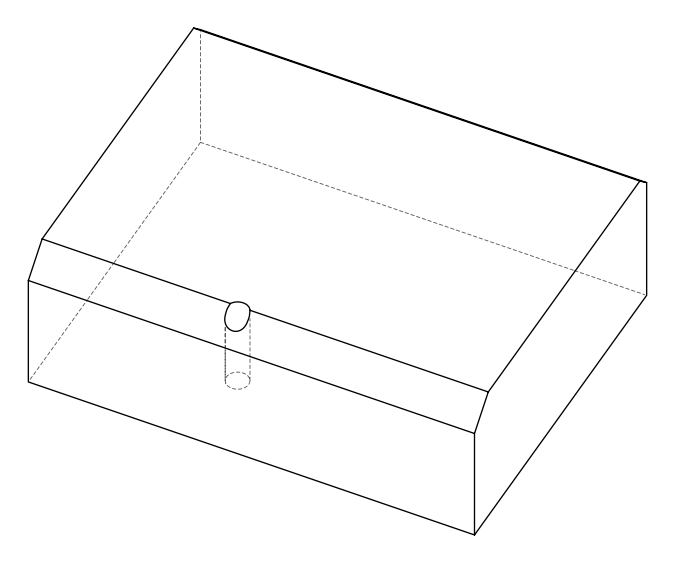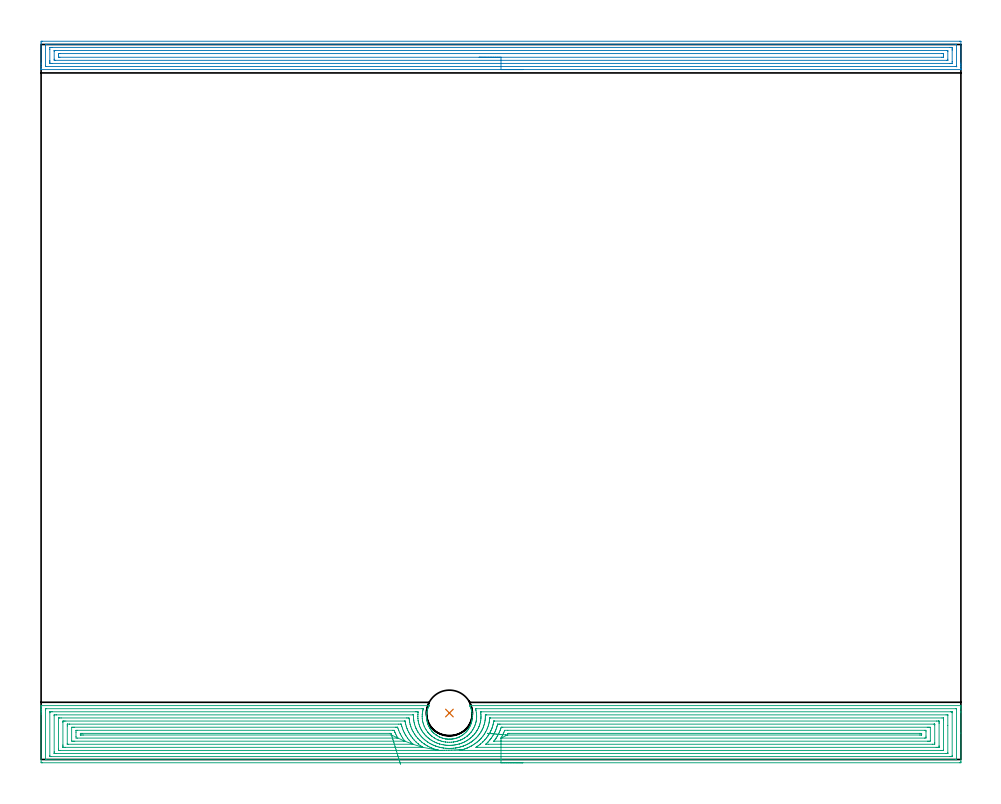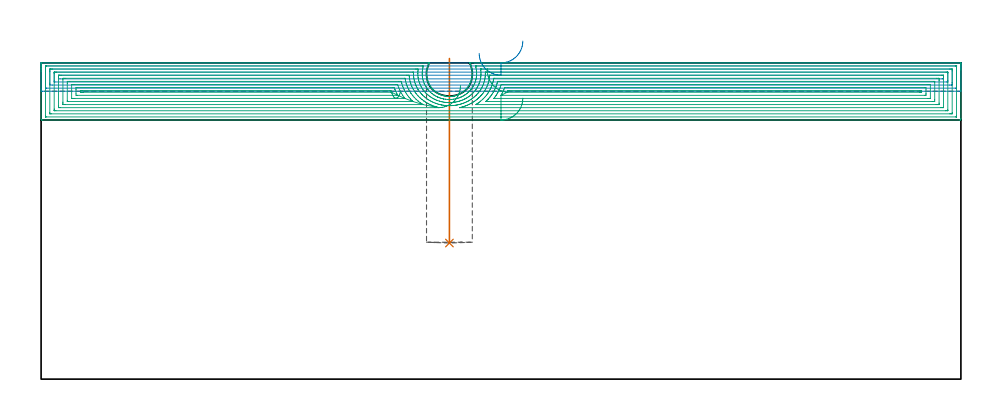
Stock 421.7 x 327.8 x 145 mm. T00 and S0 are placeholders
(PLAN: 3 operations, 1 tool changes, 50.9 min)
(1 INDEXABLE_INSERT_DRILL_BLIND_HOLE_FROM_SOLID | STEP1POCKET | NXT0302_013 | 0.34 min | 28486 mm3)
(2 AREA_MILL | FG_CHAMFER_SURFACE | UGT0205_001 | 17.12 min | 35632 mm3)
(3 AREA_MILL_1 | FG_CHAMFER_SURFACE_1 | UGT0205_001 | 33.43 min | 142870 mm3)
(TOOL NXT0302_013 | Index. Insert Drill 21mm [880-D2100L25-05] | D21 PA176 FL105 Z2)
(TOOL UGT0205_001 | Chamfer Mill 20 x 3 x 45 deg. | D20 FL50 Z2)
(OP 1 INDEXABLE_INSERT_DRILL_BLIND_HOLE_FROM_SOLID)
G17 G21 G94 G90
T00 M6
G54
G17 G0 G90 X187.2 Y21.3 S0 M3
G43 Z155. H1
G94 G81 G98 Z62.4 F250. R147.
G80
M5
M2
(OP 2 AREA_MILL)
G17 G21 G94 G90
T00 M6
G54
G17 G0 G90 X220.85 Y316.3 S1061 M3
G43 Z155. H0
G94 G1 X220.812 Z154.128 F250.
X220.698 Z153.263
X220.509 Z152.412
X220.247 Z151.58
X219.913 Z150.774
X219.51 Z150.
X219.042 Z149.264
X218.51 Z148.572
X217.921 Z147.929
X217.278 Z147.34
X216.586 Z146.808
X215.85 Z146.34
X215.076 Z145.937
X214.27 Z145.603
X213.438 Z145.341
X212.586 Z145.152
X211.722 Z145.038
X210.85 Z145.
X0.163
X0.011 Y316.295 Z144.995
X0.003 Y316.297 Z144.993
X0.002 Y316.298
X0. Y316.309 Z144.981
Y316.435 Z144.857
Y316.571 Z144.729
Y316.906 Z144.393
Y317.546 Z143.749
Y318.742 Z142.555
Y319.297 Z141.997
Y328.332 Z132.965
X0.005 Y328.93 Z132.368
X0.01 Y329.293 Z132.005
X0.236 Y329.296 Z132.002
X0.609 Y329.3 Z132.
X421.09
X421.611 Y329.295 Z132.003
X421.69 Y329.292 Z132.006
X421.7 Y329.207 Z132.09
Y319.297 Z141.997
Y318.742 Z142.555
Y318.422 Z142.874
Y317.866 Z143.43
Y317.546 Z143.749
Y316.906 Z144.393
Y316.571 Z144.729
Y316.435 Z144.857
Y316.298 Z144.993
X421.698 Y316.297
X421.537 Y316.3 Z145.
X210.85
Y317.714 Z143.586
X2.395 Y317.715 Z143.585
X2.222 Y317.716 Z143.584
X2.048 Y317.72 Z143.58
X2.012 Y317.721 Z143.579
X2.007 Y317.744 Z143.556
X2.004 Y317.773 Z143.527
X2.001 Y317.933 Z143.367
X2. Y327.695 Z133.605
X2.002 Y327.798 Z133.502
X2.006 Y327.867 Z133.433
X2.01 Y327.88 Z133.42
X2.013 Y327.882 Z133.418
X2.034 Y327.884 Z133.416
X2.395 Y327.886 Z133.414
X2.566
X419.305 Y327.885 Z133.415
X419.478 Y327.884 Z133.416
X419.652 Y327.88 Z133.42
X419.688 Y327.879 Z133.421
X419.693 Y327.856 Z133.444
X419.696 Y327.827 Z133.473
X419.699 Y327.667 Z133.633
Y317.905 Z143.395
X419.698 Y317.802 Z143.498
X419.694 Y317.733 Z143.567
X419.69 Y317.72 Z143.58
X419.687 Y317.718 Z143.582
X419.666 Y317.716 Z143.584
X419.305 Y317.714 Z143.586
X419.134
X210.85
Y319.128 Z142.172
X5.073 Y319.129 Z142.171
X4.351 Y319.13 Z142.17
X4.18 Y319.132 Z142.168
X4.018 Y319.135 Z142.165
X4.009 Y319.297 Z142.003
X4.003 Y319.472 Z141.828
X4. Y320.173 Z141.127
Y320.35 Z140.95
X4.001 Y325.603 Z135.697
X4.01 Y326.303 Z134.997
X4.015 Y326.464 Z134.836
X5.073 Y326.471 Z134.829
X416.627
X417.349 Y326.47 Z134.83
X417.52 Y326.468 Z134.832
X417.682 Y326.465 Z134.835
X417.691 Y326.303 Z134.997
X417.697 Y326.128 Z135.172
X417.7 Y325.427 Z135.873
Y325.25 Z136.05
X417.699 Y319.997 Z141.303
X417.69 Y319.297 Z142.003
X417.685 Y319.135 Z142.165
X416.627 Y319.129 Z142.171
X210.85 Y319.128 Z142.172
Y320.543 Z140.757
X6.482
X6.134 Y320.544 Z140.756
X6.073 Y320.546 Z140.754
X6.016 Y320.549 Z140.751
X6.01 Y320.632 Z140.668
X6. Y321.015 Z140.285
Y321.049 Z140.251
Y324.551 Z136.749
X6.003 Y324.972 Z136.328
X6.006 Y325.025 Z136.275
X6.009 Y325.046 Z136.254
X6.035 Y325.05 Z136.25
X6.171 Y325.054 Z136.246
X6.343 Y325.057 Z136.243
X415.218
X415.566 Y325.056 Z136.244
X415.627 Y325.054 Z136.246
X415.684 Y325.051 Z136.249
X415.69 Y324.968 Z136.332
X415.7 Y324.585 Z136.715
Y324.551 Z136.749
Y321.049 Z140.251
X415.697 Y320.628 Z140.672
X415.694 Y320.575 Z140.725
X415.691 Y320.554 Z140.746
X415.665 Y320.55 Z140.75
X415.529 Y320.546 Z140.754
X415.357 Y320.543 Z140.757
X210.85
Y321.957 Z139.343
X8.611
X8.208 Y321.961 Z139.339
X8.017 Y321.964 Z139.336
X8.01 Y322.074 Z139.226
X8.002 Y322.555 Z138.745
X8.001 Y322.8 Z138.5
X8.004 Y323.428 Z137.872
X8.01 Y323.635 Z137.665
X8.677 Y323.643 Z137.657
X413.089
X413.492 Y323.639 Z137.661
X413.683 Y323.636 Z137.664
X413.69 Y323.526 Z137.774
X413.698 Y323.045 Z138.255
X413.699 Y322.8 Z138.5
X413.696 Y322.172 Z139.128
X413.69 Y321.965 Z139.335
X413.023 Y321.957 Z139.343
X210.85
X209.978 Z139.381
X209.114 Z139.495
X208.262 Z139.684
X207.43 Z139.946
X206.624 Z140.28
X205.85 Z140.683
X205.114 Z141.152
X204.422 Z141.683
X203.779 Z142.272
X203.19 Z142.915
X202.658 Z143.607
X202.19 Z144.343
X201.787 Z145.117
X201.453 Z145.923
X201.191 Z146.755
X201.002 Z147.607
X200.888 Z148.472
X200.85 Z149.343
G0 Z155.
M5
M2
(OP 3 AREA_MILL_1)
G17 G21 G94 G90
T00 M6
G54
G17 G0 G90 X220.85 Y-1.5 S1061 M3
G43 Z155. H0
Z128.8
G94 G1 X220.812 Z127.928 F250.
X220.698 Z127.064
X220.509 Z126.212
X220.247 Z125.38
X219.913 Z124.574
X219.51 Z123.8
X219.042 Z123.064
X218.511 Z122.372
X217.921 Z121.729
X217.278 Z121.14
X216.586 Z120.608
X215.85 Z120.14
X215.076 Z119.737
X214.27 Z119.403
X213.438 Z119.141
X212.587 Z118.952
X211.722 Z118.838
X210.85 Z118.8
X0.609
X0.319 Y-1.497 Z118.802
X0.01 Y-1.492 Z118.806
X0. Y-1.178 Z119.12
Y20.808 Z141.103
Y21.417 Z141.711
Y21.983 Z142.28
Y22.309 Z142.606
Y22.876 Z143.172
Y23.202 Z143.497
Y23.854 Z144.154
Y24.258 Z144.557
X0.007 Y24.644 Z144.936
X0.01 Y24.698 Z144.988
X0.163 Y24.7 Z145.
X177.819
X177.899 Y24.697 Z144.989
X177.892 Y24.674 Z144.968
X177.859 Y24.592 Z144.891
X177.819 Y24.509 Z144.809
X177.767 Y24.405 Z144.705
X177.488 Y23.767 Z144.067
X177.316 Y23.324 Z143.624
X177.173 Y22.878 Z143.178
X176.939 Y21.989 Z142.289
X176.873 Y21.691 Z141.991
X176.792 Y21.1 Z141.4
X176.719 Y20.211 Z140.511
X176.721 Y19.322 Z139.622
X176.746 Y18.877 Z139.177
X176.795 Y18.433 Z138.733
X176.873 Y17.909 Z138.209
X176.95 Y17.544 Z137.844
X177.059 Y17.099 Z137.399
X177.187 Y16.656 Z136.956
X177.339 Y16.209 Z136.509
X177.389 Y16.079 Z136.379
X177.51 Y15.767 Z136.067
X177.635 Y15.479 Z135.779
X177.767 Y15.194 Z135.494
X177.932 Y14.878 Z135.177
X178.187 Y14.43 Z134.73
X178.281 Y14.277 Z134.577
X178.459 Y13.989 Z134.289
X178.558 Y13.84 Z134.14
X178.661 Y13.694 Z133.993
X178.86 Y13.438 Z133.737
X178.902 Y13.385 Z133.682
X178.96 Y13.31 Z133.61
X179.123 Y13.1 Z133.399
X179.158 Y13.06 Z133.358
X179.262 Y12.939 Z133.234
X179.334 Y12.852 Z133.15
X179.455 Y12.718 Z133.018
X179.555 Y12.607 Z132.907
X179.67 Y12.492 Z132.791
X179.951 Y12.211 Z132.51
X180.05 Y12.119 Z132.418
X180.196 Y11.983 Z132.282
X180.45 Y11.762 Z132.061
X181.011 Y11.323 Z131.621
X181.04 Y11.302 Z131.6
X181.175 Y11.204 Z131.502
X181.344 Y11.09 Z131.388
X181.787 Y10.814 Z131.111
X182.238 Y10.552 Z130.85
X182.461 Y10.434 Z130.732
X182.51 Y10.41 Z130.709
X182.644 Y10.346 Z130.645
X182.729 Y10.307 Z130.603
X182.794 Y10.275 Z130.572
X183.11 Y10.134 Z130.434
X183.132 Y10.125 Z130.424
X183.163 Y10.113 Z130.412
X183.577 Y9.952 Z130.25
X184.026 Y9.797 Z130.095
X184.068 Y9.785 Z130.082
X184.472 Y9.666 Z129.965
X184.655 Y9.619 Z129.919
X184.92 Y9.552 Z129.85
X185.295 Y9.48 Z129.779
X185.381 Y9.465 Z129.762
X185.407 Y9.461 Z129.757
X185.656 Y9.422 Z129.719
X185.814 Y9.398 Z129.695
X186.261 Y9.35 Z129.643
X186.3 Y9.348 Z129.64
X186.708 Y9.318 Z129.614
X186.917 Y9.311 Z129.608
X187.155 Y9.304 Z129.599
X187.192 Y9.306
X187.24 Y9.307 Z129.6
X187.418 Y9.31 Z129.605
X187.603 Y9.315 Z129.61
X187.702 Y9.321 Z129.616
X188.05 Y9.344 Z129.636
X188.085 Y9.347 Z129.639
X188.497 Y9.388 Z129.684
X188.738 Y9.423 Z129.72
X188.944 Y9.454 Z129.75
X189.298 Y9.518 Z129.816
X189.424 Y9.541 Z129.838
X189.45 Y9.546 Z129.843
X189.683 Y9.604 Z129.903
X189.869 Y9.651 Z129.949
X190.285 Y9.771 Z130.067
X190.734 Y9.92 Z130.218
X190.763 Y9.932 Z130.229
X191.179 Y10.088 Z130.388
X191.317 Y10.148 Z130.448
X191.562 Y10.256 Z130.553
X191.656 Y10.301 Z130.597
X191.851 Y10.391 Z130.691
X191.94 Y10.433 Z130.733
X192.073 Y10.502 Z130.801
X192.524 Y10.76 Z131.057
X192.967 Y11.034 Z131.331
X193.385 Y11.323 Z131.621
X193.861 Y11.693 Z131.992
X194.446 Y12.211 Z132.51
X194.731 Y12.492 Z132.791
X194.756 Y12.516 Z132.815
X194.939 Y12.723 Z133.022
X195.128 Y12.939 Z133.234
X195.227 Y13.049 Z133.347
X195.273 Y13.1 Z133.399
X195.65 Y13.574 Z133.873
X195.936 Y13.989 Z134.289
X196.213 Y14.43 Z134.73
X196.471 Y14.878 Z135.177
X196.544 Y15.014 Z135.313
X196.615 Y15.17 Z135.469
X196.886 Y15.767 Z136.067
X197.063 Y16.208 Z136.508
X197.21 Y16.656 Z136.956
X197.438 Y17.474 Z137.774
X197.453 Y17.544 Z137.844
X197.537 Y17.988 Z138.288
X197.601 Y18.433 Z138.733
X197.679 Y19.322 Z139.622
X197.681 Y20.211 Z140.511
X197.608 Y21.1 Z141.4
X197.465 Y21.989 Z142.289
X197.438 Y22.126 Z142.426
X197.342 Y22.503 Z142.803
X197.233 Y22.878 Z143.178
X197.084 Y23.324 Z143.624
X196.916 Y23.767 Z144.067
X196.737 Y24.178 Z144.478
X196.566 Y24.534 Z144.834
X196.532 Y24.608 Z144.907
X196.506 Y24.678 Z144.973
X196.501 Y24.696 Z144.99
X196.566 Y24.7 Z145.
X421.537
X421.69 Y24.698 Z144.988
X421.693 Y24.644 Z144.936
X421.7 Y24.258 Z144.557
Y23.854 Z144.153
Y23.202 Z143.497
Y21.984 Z142.28
Y21.417 Z141.711
Y12.106 Z132.404
X421.699 Y-0.894 Z119.403
X421.695 Y-1.493 Z118.804
X421.692 Y-1.495 Z118.802
X421.091 Y-1.5 Z118.8
X210.85
Y-0.086 Z120.214
X2.311
X2.227 Y-0.085 Z120.215
X2.06 Y-0.081 Z120.219
X2.017 Y-0.079 Z120.221
X2.009 Y-0.073 Z120.227
X2.006 Y-0.051 Z120.249
X2.003 Y-0.002 Z120.298
X2. Y0.393 Z120.693
Y22.704 Z143.004
X2.003 Y23.202 Z143.502
X2.006 Y23.251 Z143.551
X2.009 Y23.273 Z143.573
X2.017 Y23.279 Z143.579
X2.06 Y23.281 Z143.581
X2.227 Y23.285 Z143.585
X2.311 Y23.286 Z143.586
X2.395
X174.694 Y23.285 Z143.585
X174.778
X174.945 Y23.282 Z143.582
X175.239 Y23.275 Z143.575
X175.222 Y23.202 Z143.502
X175.115 Y22.781 Z143.081
X174.998 Y22.309 Z142.609
X174.941 Y22.063 Z142.363
X174.832 Y21.417 Z141.717
X174.815 Y21.296 Z141.596
X174.743 Y20.525 Z140.825
X174.74 Y20.479 Z140.779
X174.721 Y19.632 Z139.932
Y19.605 Z139.905
X174.76 Y18.74 Z139.04
X174.765 Y18.669 Z138.969
X174.881 Y17.847 Z138.147
X174.917 Y17.624 Z137.924
X175.074 Y16.955 Z137.255
X175.216 Y16.433 Z136.733
X175.342 Y16.062 Z136.362
X175.587 Y15.383 Z135.683
X175.679 Y15.17 Z135.47
X175.752 Y15.005 Z135.305
X176.128 Y14.277 Z134.577
X176.479 Y13.669 Z133.969
X176.662 Y13.385 Z133.685
X177.107 Y12.757 Z133.057
X177.314 Y12.492 Z132.792
X177.372 Y12.42 Z132.72
X177.759 Y11.982 Z132.282
X178.121 Y11.6 Z131.9
X178.265 Y11.455 Z131.755
X178.654 Y11.093 Z131.393
X179.105 Y10.708 Z131.008
X179.158 Y10.664 Z130.964
X179.36 Y10.505 Z130.805
X180.05 Y10.015 Z130.315
X180.126 Y9.966 Z130.266
X180.373 Y9.815 Z130.115
X180.943 Y9.481 Z129.781
X181.635 Y9.123 Z129.423
X181.891 Y9.005 Z129.305
X181.91 Y8.997 Z129.297
X182.088 Y8.923 Z129.223
X182.729 Y8.678 Z128.978
X183.104 Y8.547 Z128.847
X183.621 Y8.391 Z128.691
X183.78 Y8.347 Z128.647
X184.438 Y8.182 Z128.482
X184.514 Y8.165 Z128.465
X184.576 Y8.154 Z128.454
X185.29 Y8.03 Z128.33
X185.407 Y8.013 Z128.313
X185.427 Y8.01 Z128.31
X186.3 Y7.929 Z128.229
X186.409 Y7.921 Z128.221
X187.192 Y7.895 Z128.195
X187.326 Y7.897 Z128.197
X188.085 Y7.928 Z128.228
X188.181 Y7.934 Z128.234
X188.978 Y8.013 Z128.313
X188.993 Y8.015 Z128.315
X189.097 Y8.03 Z128.33
X189.81 Y8.151 Z128.451
X189.871 Y8.162 Z128.462
X189.945 Y8.178 Z128.478
X190.607 Y8.343 Z128.643
X190.763 Y8.387 Z128.687
X191.176 Y8.51 Z128.81
X191.656 Y8.672 Z128.972
X191.839 Y8.74 Z129.04
X192.309 Y8.923 Z129.223
X192.507 Y9.007 Z129.307
X192.549 Y9.026 Z129.326
X193.083 Y9.281 Z129.581
X193.442 Y9.474 Z129.774
X193.66 Y9.597 Z129.897
X194.031 Y9.815 Z130.115
X194.218 Y9.931 Z130.231
X194.334 Y10.008 Z130.308
X194.981 Y10.462 Z130.762
X195.227 Y10.652 Z130.952
X195.258 Y10.677 Z130.977
X195.294 Y10.708 Z131.008
X195.733 Y11.094 Z131.394
X196.12 Y11.439 Z131.739
X196.201 Y11.518 Z131.818
X196.281 Y11.6 Z131.9
X196.631 Y11.982 Z132.282
X197.013 Y12.404 Z132.704
X197.052 Y12.453 Z132.753
X197.083 Y12.492 Z132.792
X197.44 Y12.958 Z133.258
X197.738 Y13.385 Z133.685
X197.805 Y13.485 Z133.785
X197.905 Y13.641 Z133.941
X198.141 Y14.042 Z134.342
X198.274 Y14.277 Z134.577
X198.455 Y14.62 Z134.92
X198.715 Y15.17 Z135.47
X198.741 Y15.227 Z135.527
X198.798 Y15.355 Z135.655
X198.994 Y15.866 Z136.166
X199.059 Y16.062 Z136.362
X199.209 Y16.544 Z136.844
X199.323 Y16.955 Z137.255
X199.406 Y17.265 Z137.565
X199.488 Y17.644 Z137.944
X199.522 Y17.847 Z138.147
X199.544 Y17.994 Z138.294
X199.63 Y18.74 Z139.04
X199.635 Y18.795 Z139.095
X199.661 Y19.196 Z139.496
X199.679 Y19.632 Z139.932
Y19.644 Z139.944
X199.671 Y20.083 Z140.383
X199.657 Y20.525 Z140.825
X199.655 Y20.561 Z140.861
X199.561 Y21.417 Z141.717
X199.543 Y21.565 Z141.865
X199.411 Y22.309 Z142.609
X199.326 Y22.674 Z142.974
X199.182 Y23.202 Z143.502
X199.166 Y23.269 Z143.569
X199.165 Y23.279 Z143.579
X199.244 Y23.282 Z143.582
X199.356 Y23.284 Z143.584
X199.523 Y23.286 Z143.586
X199.607
X419.389 Y23.285 Z143.585
X419.556 Y23.284 Z143.584
X419.667 Y23.28 Z143.58
X419.692 Y23.277 Z143.577
X419.695 Y23.274 Z143.574
X419.698 Y23.258 Z143.558
X419.699 Y23.202 Z143.502
X419.7 Y0.496 Z120.796
X419.697 Y-0.002 Z120.298
X419.694 Y-0.051 Z120.249
X419.691 Y-0.073 Z120.227
X419.683 Y-0.079 Z120.221
X419.64 Y-0.081 Z120.219
X419.473 Y-0.085 Z120.215
X419.389 Y-0.086 Z120.214
X210.85
Y1.328 Z121.628
X4.635 Y1.329 Z121.629
X4.18 Y1.331 Z121.631
X4.03 Y1.334 Z121.634
X4.012 Y1.335 Z121.635
X4.008 Y1.386 Z121.686
X4.003 Y1.482 Z121.782
X4.001 Y1.603 Z121.903
X4. Y1.783 Z122.083
X4.001 Y21.417 Z141.717
X4.002 Y21.595 Z141.895
X4.01 Y21.777 Z142.077
X4.019 Y21.865 Z142.165
X4.067 Y21.867 Z142.167
X4.18 Y21.869 Z142.169
X4.619 Y21.871 Z142.171
X5.073
X171.561
X172.016 Y21.87 Z142.17
X172.457 Y21.868 Z142.168
X172.72 Y21.864 Z142.164
X172.872 Y21.841 Z142.141
X172.829 Y21.497 Z141.797
X172.821 Y21.417 Z141.717
X172.755 Y20.678 Z140.978
X172.748 Y20.525 Z140.825
X172.727 Y19.813 Z140.113
X172.73 Y19.632 Z139.932
X172.752 Y18.896 Z139.196
X172.764 Y18.74 Z139.04
X172.856 Y17.899 Z138.199
X172.864 Y17.847 Z138.147
X172.909 Y17.551 Z137.851
X173.041 Y16.955 Z137.255
X173.081 Y16.782 Z137.082
X173.289 Y16.062 Z136.362
X173.479 Y15.492 Z135.792
X173.605 Y15.17 Z135.47
X173.801 Y14.681 Z134.981
X173.999 Y14.277 Z134.577
X174.195 Y13.884 Z134.184
X174.484 Y13.385 Z133.685
X174.694 Y13.031 Z133.331
X175.062 Y12.492 Z132.792
X175.587 Y11.787 Z132.087
X175.743 Y11.6 Z131.9
X176.088 Y11.204 Z131.504
X176.479 Y10.787 Z131.087
X176.561 Y10.708 Z131.008
X176.981 Y10.313 Z130.613
X177.372 Y9.97 Z130.27
X177.561 Y9.815 Z130.115
X177.958 Y9.506 Z129.806
X178.265 Y9.284 Z129.584
X178.784 Y8.923 Z129.223
X179.158 Y8.693 Z128.993
X179.727 Y8.353 Z128.653
X180.05 Y8.187 Z128.487
X180.368 Y8.03 Z128.33
X180.943 Y7.764 Z128.064
X181.395 Y7.578 Z127.878
X181.836 Y7.412 Z127.712
X182.659 Y7.138 Z127.438
X182.729 Y7.116 Z127.416
X182.759 Y7.108 Z127.408
X183.621 Y6.889 Z127.189
X183.944 Y6.815 Z127.115
X184.514 Y6.715 Z127.015
X185.021 Y6.631 Z126.931
X185.407 Y6.59 Z126.89
X186.015 Y6.53 Z126.83
X186.3 Y6.51 Z126.81
X186.951 Y6.486 Z126.786
X187.192 Y6.48 Z126.78
X187.829 Y6.501 Z126.801
X188.085 Y6.513 Z126.813
X188.666 Y6.557 Z126.857
X188.978 Y6.59 Z126.89
X189.468 Y6.647 Z126.947
X189.871 Y6.713 Z127.013
X190.234 Y6.774 Z127.074
X190.763 Y6.885 Z127.185
X190.966 Y6.935 Z127.235
X191.656 Y7.112 Z127.412
X191.676 Y7.118 Z127.418
X191.742 Y7.138 Z127.438
X192.348 Y7.338 Z127.638
X192.549 Y7.407 Z127.707
X192.999 Y7.58 Z127.88
X193.442 Y7.759 Z128.059
X193.63 Y7.841 Z128.141
X194.047 Y8.03 Z128.33
X194.24 Y8.124 Z128.424
X194.334 Y8.173 Z128.473
X194.816 Y8.441 Z128.741
X195.227 Y8.679 Z128.979
X195.379 Y8.771 Z129.071
X195.618 Y8.923 Z129.223
X195.916 Y9.126 Z129.426
X196.12 Y9.269 Z129.569
X196.435 Y9.5 Z129.8
X196.837 Y9.815 Z130.115
X197.013 Y9.961 Z130.261
X197.407 Y10.313 Z130.613
X197.842 Y10.708 Z131.008
X197.874 Y10.739 Z131.039
X197.905 Y10.77 Z131.07
X198.302 Y11.204 Z131.504
X198.659 Y11.6 Z131.9
X198.724 Y11.674 Z131.974
X198.798 Y11.764 Z132.064
X199.114 Y12.177 Z132.477
X199.345 Y12.492 Z132.792
X199.487 Y12.696 Z132.996
X199.691 Y13.001 Z133.301
X199.836 Y13.24 Z133.54
X199.921 Y13.385 Z133.685
X200.161 Y13.807 Z134.107
X200.403 Y14.277 Z134.577
X200.463 Y14.398 Z134.698
X200.584 Y14.659 Z134.959
X200.737 Y15.017 Z135.317
X200.797 Y15.17 Z135.47
X200.981 Y15.665 Z135.965
X201.108 Y16.062 Z136.362
X201.194 Y16.344 Z136.644
X201.364 Y16.955 Z137.255
X201.387 Y17.044 Z137.344
X201.476 Y17.478 Z137.778
X201.528 Y17.795 Z138.095
X201.535 Y17.847 Z138.147
X201.619 Y18.597 Z138.897
X201.631 Y18.74 Z139.04
X201.656 Y19.091 Z139.391
X201.672 Y19.436 Z139.736
Y19.632 Z139.932
X201.664 Y20.337 Z140.637
X201.651 Y20.525 Z140.825
X201.584 Y21.309 Z141.609
X201.572 Y21.417 Z141.717
X201.523 Y21.845 Z142.145
Y21.865 Z142.165
X201.561 Y21.867 Z142.167
X201.642 Y21.87 Z142.17
X201.763 Y21.871 Z142.171
X201.914
X417.065
X417.52 Y21.869 Z142.169
X417.67 Y21.866 Z142.166
X417.688 Y21.865 Z142.165
X417.692 Y21.813 Z142.113
X417.697 Y21.717 Z142.017
X417.699 Y21.597 Z141.897
X417.7 Y21.417 Z141.717
X417.699 Y1.783 Z122.083
X417.698 Y1.605 Z121.905
X417.69 Y1.422 Z121.722
X417.681 Y1.335 Z121.635
X417.633 Y1.333 Z121.633
X417.52 Y1.331 Z121.631
X417.081 Y1.329 Z121.629
X416.627 Y1.328 Z121.628
X210.85
Y2.743 Z123.043
X6.791
X6.03 Y2.748 Z123.048
X6.013 Y2.749 Z123.049
X6.01 Y2.765 Z123.065
X6.005 Y2.815 Z123.115
X6.001 Y2.918 Z123.218
X6. Y3.123 Z123.423
Y3.534 Z123.834
Y20.061 Z140.361
X6.002 Y20.276 Z140.576
X6.005 Y20.383 Z140.683
X6.01 Y20.436 Z140.736
X6.015 Y20.451 Z140.751
X6.038 Y20.452 Z140.752
X6.859 Y20.457 Z140.757
X6.926
X170.298
X170.637 Y20.452 Z140.752
X170.714 Y20.45 Z140.75
X170.726 Y20.404 Z140.704
X170.728 Y20.345 Z140.645
X170.729 Y20.026 Z140.326
X170.73 Y19.632 Z139.932
X170.743 Y19.119 Z139.419
X170.763 Y18.74 Z139.04
X170.821 Y18.149 Z138.449
X170.861 Y17.847 Z138.147
X170.895 Y17.62 Z137.92
X171.025 Y16.955 Z137.255
X171.123 Y16.487 Z136.787
X171.242 Y16.062 Z136.362
X171.29 Y15.896 Z136.196
X171.539 Y15.17 Z135.47
X171.79 Y14.503 Z134.803
X171.89 Y14.277 Z134.577
X172.016 Y14. Z134.3
X172.332 Y13.385 Z133.685
X172.734 Y12.667 Z132.967
X172.841 Y12.492 Z132.792
X172.909 Y12.385 Z132.685
X173.467 Y11.6 Z131.9
X173.801 Y11.153 Z131.453
X174.173 Y10.708 Z131.008
X174.418 Y10.427 Z130.727
X174.694 Y10.134 Z130.434
X175.014 Y9.815 Z130.115
X175.587 Y9.285 Z129.585
X176.01 Y8.923 Z129.223
X176.479 Y8.553 Z128.853
X177.209 Y8.03 Z128.33
X177.372 Y7.919 Z128.219
X177.686 Y7.716 Z128.016
X178.265 Y7.379 Z127.679
X178.701 Y7.138 Z127.438
X179.158 Y6.905 Z127.205
X179.607 Y6.688 Z126.988
X180.05 Y6.496 Z126.796
X180.673 Y6.245 Z126.545
X180.943 Y6.145 Z126.445
X181.099 Y6.09 Z126.39
X181.836 Y5.856 Z126.156
X182.379 Y5.703 Z126.003
X182.729 Y5.613 Z125.913
X183.096 Y5.523 Z125.823
X183.553 Y5.421 Z125.721
X183.621 Y5.408 Z125.708
X183.933 Y5.353 Z125.653
X184.514 Y5.259 Z125.559
X184.624 Y5.243 Z125.543
X185.407 Y5.16 Z125.46
X185.619 Y5.14 Z125.44
X186.3 Y5.094 Z125.394
X186.569 Y5.083 Z125.383
X187.192 Y5.066 Z125.366
X187.472 Y5.073 Z125.373
X188.085 Y5.096 Z125.396
X188.329 Y5.109 Z125.409
X188.978 Y5.159 Z125.459
X189.155 Y5.176 Z125.476
X189.871 Y5.259 Z125.559
X189.953 Y5.271 Z125.571
X190.466 Y5.353 Z125.653
X190.719 Y5.397 Z125.697
X190.763 Y5.406 Z125.706
X191.451 Y5.557 Z125.857
X191.656 Y5.607 Z125.907
X192.16 Y5.742 Z126.042
X192.549 Y5.851 Z126.151
X192.849 Y5.945 Z126.245
X193.442 Y6.138 Z126.438
X193.521 Y6.166 Z126.466
X193.732 Y6.245 Z126.545
X194.162 Y6.417 Z126.717
X194.334 Y6.489 Z126.789
X194.785 Y6.687 Z126.987
X195.227 Y6.891 Z127.191
X195.393 Y6.972 Z127.272
X195.713 Y7.138 Z127.438
X195.975 Y7.282 Z127.582
X196.12 Y7.364 Z127.664
X196.536 Y7.614 Z127.914
X197.013 Y7.905 Z128.205
X197.088 Y7.955 Z128.255
X197.198 Y8.03 Z128.33
X197.611 Y8.325 Z128.625
X197.905 Y8.539 Z128.839
X198.121 Y8.707 Z129.007
X198.39 Y8.923 Z129.223
X198.611 Y9.109 Z129.409
X198.798 Y9.272 Z129.572
X199.082 Y9.531 Z129.831
X199.389 Y9.815 Z130.115
X199.541 Y9.964 Z130.264
X199.691 Y10.116 Z130.416
X199.973 Y10.425 Z130.725
X200.227 Y10.708 Z131.008
X200.393 Y10.898 Z131.198
X200.584 Y11.126 Z131.426
X200.79 Y11.393 Z131.693
X200.945 Y11.6 Z131.9
X201.167 Y11.909 Z132.209
X201.476 Y12.36 Z132.66
X201.528 Y12.441 Z132.741
X201.56 Y12.492 Z132.792
X201.692 Y12.708 Z133.008
X202.071 Y13.385 Z133.685
X202.174 Y13.58 Z133.88
X202.369 Y13.967 Z134.267
X202.466 Y14.181 Z134.481
X202.507 Y14.277 Z134.577
X202.728 Y14.811 Z135.111
X202.864 Y15.17 Z135.47
X202.967 Y15.465 Z135.765
X203.157 Y16.062 Z136.362
X203.181 Y16.143 Z136.443
X203.262 Y16.433 Z136.733
X203.367 Y16.85 Z137.15
X203.388 Y16.955 Z137.255
X203.503 Y17.606 Z137.906
X203.536 Y17.847 Z138.147
X203.601 Y18.401 Z138.701
X203.629 Y18.74 Z139.04
X203.661 Y19.233 Z139.533
X203.67 Y19.632 Z139.932
X203.673 Y20.412 Z140.712
X203.675 Y20.451 Z140.751
X203.691 Y20.453 Z140.753
X203.742 Y20.454 Z140.754
X204.154 Y20.457 Z140.757
X204.222
X414.909
X415.67 Y20.452 Z140.752
X415.687 Y20.451 Z140.751
X415.69 Y20.435 Z140.735
X415.695 Y20.385 Z140.685
X415.699 Y20.282 Z140.582
X415.7 Y15.65 Z135.95
Y3.139 Z123.439
X415.698 Y2.924 Z123.224
X415.695 Y2.817 Z123.117
X415.69 Y2.764 Z123.064
X415.685 Y2.749 Z123.049
X415.662 Y2.748 Z123.048
X414.841 Y2.743 Z123.043
X414.774
X210.85
Y4.157 Z124.457
X191.945 Y4.158 Z124.458
X191.931 Y4.16 Z124.46
X191.917 Y4.163 Z124.463
X191.927 Y4.169 Z124.469
X191.941 Y4.175 Z124.475
X192.381 Y4.286 Z124.586
X192.549 Y4.328 Z124.628
X192.654 Y4.356 Z124.656
X193.039 Y4.46 Z124.76
X193.351 Y4.551 Z124.851
X193.442 Y4.579 Z124.879
X194.024 Y4.771 Z125.071
X194.334 Y4.875 Z125.175
X194.681 Y5.007 Z125.307
X195.227 Y5.218 Z125.518
X195.323 Y5.257 Z125.557
X195.549 Y5.353 Z125.653
X195.943 Y5.529 Z125.829
X196.12 Y5.611 Z125.911
X196.548 Y5.818 Z126.118
X197.013 Y6.061 Z126.361
X197.132 Y6.126 Z126.426
X197.345 Y6.245 Z126.545
X197.697 Y6.453 Z126.753
X197.905 Y6.579 Z126.879
X198.248 Y6.795 Z127.095
X198.798 Y7.16 Z127.46
X199.301 Y7.528 Z127.828
X199.691 Y7.823 Z128.123
X199.806 Y7.915 Z128.215
X199.945 Y8.03 Z128.33
X200.287 Y8.327 Z128.627
X200.584 Y8.588 Z128.888
X200.758 Y8.749 Z129.049
X200.941 Y8.923 Z129.223
X201.211 Y9.188 Z129.488
X201.476 Y9.462 Z129.762
X201.646 Y9.646 Z129.946
X201.797 Y9.815 Z130.115
X202.062 Y10.122 Z130.422
X202.369 Y10.486 Z130.786
X202.467 Y10.61 Z130.91
X202.541 Y10.708 Z131.008
X202.845 Y11.124 Z131.424
X203.18 Y11.6 Z131.9
X203.213 Y11.648 Z131.948
X203.262 Y11.722 Z132.022
X203.552 Y12.202 Z132.502
X203.722 Y12.492 Z132.792
X203.877 Y12.77 Z133.07
X204.154 Y13.289 Z133.589
X204.186 Y13.353 Z133.653
X204.201 Y13.385 Z133.685
X204.461 Y13.971 Z134.271
X204.59 Y14.277 Z134.577
X204.72 Y14.604 Z134.904
X204.922 Y15.17 Z135.47
X205.047 Y15.546 Z135.846
X205.163 Y15.946 Z136.246
X205.194 Y16.062 Z136.362
X205.344 Y16.658 Z136.958
X205.402 Y16.955 Z137.255
X205.483 Y17.411 Z137.711
X205.542 Y17.847 Z138.147
X205.585 Y18.202 Z138.502
X205.639 Y18.74 Z139.04
X205.666 Y19.014 Z139.314
X205.681 Y19.037 Z139.337
X205.713 Y19.039 Z139.339
X205.788 Y19.041 Z139.341
X205.94 Y19.042 Z139.342
X413.056
X413.649 Y19.039 Z139.339
X413.68 Y19.036 Z139.336
X413.69 Y19.029 Z139.329
X413.696 Y18.992 Z139.292
X413.699 Y18.74 Z139.04
X413.7 Y18.096 Z138.396
X413.699 Y4.299 Z124.599
X413.697 Y4.219 Z124.519
X413.694 Y4.179 Z124.479
X413.691 Y4.165 Z124.465
X413.662 Y4.164 Z124.464
X413.357 Y4.159 Z124.459
X413.056 Y4.157 Z124.457
X412.467
X210.85
Y5.571 Z125.871
X199.932
X199.691 Y5.572 Z125.872
X199.469 Y5.575 Z125.875
X199.386 Y5.578 Z125.878
X199.421 Y5.623 Z125.923
X199.6 Y5.744 Z126.044
X199.691 Y5.805 Z126.105
X199.952 Y5.984 Z126.284
X200.329 Y6.245 Z126.545
X200.478 Y6.351 Z126.651
X200.584 Y6.428 Z126.728
X200.986 Y6.736 Z127.036
X201.476 Y7.115 Z127.415
X201.489 Y7.125 Z127.425
X202.369 Y7.908 Z128.208
X202.432 Y7.967 Z128.267
X202.498 Y8.03 Z128.33
X202.881 Y8.41 Z128.71
X203.262 Y8.805 Z129.105
X203.318 Y8.866 Z129.166
X203.368 Y8.923 Z129.223
X203.732 Y9.344 Z129.644
X204.154 Y9.843 Z130.143
X204.522 Y10.34 Z130.64
X204.788 Y10.708 Z131.008
X204.895 Y10.86 Z131.16
X205.047 Y11.085 Z131.385
X205.245 Y11.402 Z131.702
X205.364 Y11.6 Z131.9
X205.575 Y11.965 Z132.265
X205.871 Y12.492 Z132.792
X205.895 Y12.537 Z132.837
X205.94 Y12.623 Z132.923
X206.185 Y13.14 Z133.44
X206.297 Y13.385 Z133.685
X206.458 Y13.759 Z134.059
X206.671 Y14.277 Z134.577
X206.716 Y14.394 Z134.694
X206.833 Y14.716 Z135.016
X206.943 Y15.059 Z135.359
X206.976 Y15.17 Z135.47
X207.143 Y15.752 Z136.052
X207.225 Y16.062 Z136.362
X207.325 Y16.462 Z136.762
X207.422 Y16.955 Z137.255
X207.469 Y17.211 Z137.511
X207.5 Y17.404 Z137.704
X207.519 Y17.515 Z137.815
X207.535 Y17.593 Z137.893
X207.544 Y17.623 Z137.923
X207.558 Y17.624 Z137.924
X207.725 Y17.627 Z137.927
X207.944 Y17.628 Z137.928
X410.596 Y17.629 Z137.929
X411.27 Y17.628 Z137.928
X411.492 Y17.626 Z137.926
X411.633 Y17.622 Z137.922
X411.69 Y17.616 Z137.916
X411.693 Y17.583 Z137.883
X411.698 Y17.42 Z137.72
X411.7 Y16.955 Z137.255
Y16.525 Z136.825
X411.699 Y6.245 Z126.545
X411.697 Y5.819 Z126.119
X411.69 Y5.673 Z125.973
X411.682 Y5.578 Z125.878
X411.607 Y5.576 Z125.876
X411.27 Y5.573 Z125.873
X411.052 Y5.571 Z125.871
X410.378
X210.85
Y6.985 Z127.285
X205.2
X204.306 Y6.986 Z127.286
X204.154 Y6.987 Z127.287
X204.002 Y6.99 Z127.29
X203.919 Y6.992 Z127.292
X204.005 Y7.084 Z127.384
X204.057 Y7.138 Z127.438
X204.106 Y7.186 Z127.486
X204.154 Y7.233 Z127.533
X204.552 Y7.633 Z127.933
X204.934 Y8.03 Z128.33
X204.989 Y8.088 Z128.388
X205.047 Y8.153 Z128.453
X205.404 Y8.566 Z128.866
X205.708 Y8.923 Z129.223
X205.813 Y9.05 Z129.35
X205.94 Y9.208 Z129.508
X206.2 Y9.555 Z129.855
X206.391 Y9.815 Z130.115
X206.574 Y10.073 Z130.373
X206.833 Y10.447 Z130.747
X206.935 Y10.606 Z130.906
X206.998 Y10.708 Z131.008
X207.27 Y11.163 Z131.463
X207.525 Y11.6 Z131.9
X207.597 Y11.728 Z132.028
X207.725 Y11.962 Z132.262
X207.902 Y12.316 Z132.616
X207.987 Y12.492 Z132.792
X208.186 Y12.924 Z133.224
X208.39 Y13.385 Z133.685
X208.458 Y13.545 Z133.845
X208.618 Y13.941 Z134.241
X208.707 Y14.189 Z134.489
X208.736 Y14.277 Z134.577
X208.925 Y14.864 Z135.164
X209.017 Y15.17 Z135.47
X209.127 Y15.553 Z135.853
X209.27 Y16.062 Z136.362
X209.302 Y16.169 Z136.469
X209.316 Y16.208 Z136.508
X209.363 Y16.21 Z136.51
X209.511 Y16.212 Z136.512
X210.251 Y16.215 Z136.515
X210.404
X409.333 Y16.214 Z136.514
X409.485
X409.637 Y16.211 Z136.511
X409.678 Y16.208 Z136.508
X409.691 Y16.204 Z136.504
X409.693 Y16.191 Z136.491
X409.698 Y16.134 Z136.434
X409.699 Y16.062 Z136.362
X409.7 Y15.847 Z136.147
Y7.816 Z128.116
X409.693 Y7.138 Z127.438
X409.69 Y7.031 Z127.331
X409.68 Y6.992 Z127.292
X409.633 Y6.99 Z127.29
X409.485 Y6.988 Z127.288
X408.744 Y6.985 Z127.285
X408.592
X210.85
Y8.4 Z128.7
X207.951
X207.725 Y8.403 Z128.703
X207.646 Y8.406 Z128.706
X207.612 Y8.409 Z128.709
X207.639 Y8.45 Z128.75
X207.661 Y8.482 Z128.782
X207.878 Y8.77 Z129.07
X207.991 Y8.923 Z129.223
X208.253 Y9.288 Z129.588
X208.618 Y9.806 Z130.106
X208.622 Y9.811 Z130.111
X208.962 Y10.364 Z130.664
X209.17 Y10.708 Z131.008
X209.295 Y10.923 Z131.223
X209.511 Y11.305 Z131.605
X209.613 Y11.498 Z131.798
X209.665 Y11.6 Z131.9
X209.906 Y12.097 Z132.397
X210.092 Y12.492 Z132.792
X210.189 Y12.707 Z133.007
X210.404 Y13.206 Z133.506
X210.521 Y13.502 Z133.802
X210.786 Y14.277 Z134.577
X210.917 Y14.657 Z134.957
X210.951 Y14.749 Z135.049
X210.976 Y14.794 Z135.094
X211.035 Y14.795 Z135.095
X211.296 Y14.798 Z135.098
X211.666 Y14.8 Z135.1
X406.284
X406.807
X407.179 Y14.798 Z135.098
X407.699 Y14.793 Z135.093
Y8.407 Z128.707
X407.327 Y8.403 Z128.703
X406.807 Y8.4 Z128.7
X406.437
X210.85
X210.854 Y9.815 Z130.115
X210.824
X211.328 Y10.708 Z131.008
X211.619 Y11.277 Z131.577
X211.779 Y11.6 Z131.9
X211.911 Y11.878 Z132.178
X212.189 Y12.491 Z132.791
X212.447 Y13.127 Z133.427
X212.552 Y13.385 Z133.685
X213.973 Y13.386 Z133.686
X405.02
X405.69 Y13.385 Z133.685
X405.699 Y12.708 Z133.008
Y10.708 Z131.008
X405.696 Y10.033 Z130.333
X405.69 Y9.815 Z130.115
X405.023 Y9.814 Z130.114
X211.298
X210.854 Y9.815 Z130.115
X213.733 Y11.234 Z131.534
X213.777 Y11.34 Z131.64
X213.824 Y11.449 Z131.749
X213.89 Y11.6 Z131.9
X213.975 Y11.789 Z132.089
X214.05 Y11.943 Z132.243
X214.064 Y11.966 Z132.266
X214.074 Y11.968 Z132.268
X214.105 Y11.971 Z132.271
X214.235 Y11.972 Z132.272
X214.495
X402.864 Y11.971 Z132.271
X403.236 Y11.969 Z132.269
X403.607 Y11.965 Z132.265
X403.69 Y11.955 Z132.255
X403.695 Y11.878 Z132.178
X403.698 Y11.755 Z132.055
X403.699 Y11.6 Z131.9
X403.695 Y11.368 Z131.668
X403.69 Y11.253 Z131.553
X403.685 Y11.234 Z131.534
X403.66 Y11.232 Z131.532
X403.606 Y11.229 Z131.529
X403.236 Y11.228 Z131.528
X402.715
X213.975
X213.851 Y11.229 Z131.529
X213.753 Y11.232 Z131.532
X213.733 Y11.234 Z131.534
X212.871 Y11.306 Z131.644
X212.021 Y11.376 Z131.829
X211.191 Y11.446 Z132.088
X210.386 Y11.513 Z132.418
X209.613 Y11.577 Z132.817
X208.878 Y11.638 Z133.283
X208.186 Y11.696 Z133.811
X207.542 Y11.75 Z134.397
X206.952 Y11.799 Z135.038
X206.42 Y11.843 Z135.727
X205.95 Y11.882 Z136.461
X205.545 Y11.916 Z137.233
X205.208 Y11.944 Z138.038
X204.943 Y11.966 Z138.868
X204.751 Y11.982 Z139.719
X204.634 Y11.992 Z140.584
X204.592 Y11.995 Z141.455
X204.626 Y11.992 Z142.327
G0 X192.242 Y4.375 Z134.677
G1 X192.222 Z133.805
X192.127 Y4.372 Z132.938
X191.957 Y4.369 Z132.082
X191.713 Y4.364 Z131.245
X191.396 Y4.357 Z130.432
X191.01 Y4.348 Z129.65
X190.558 Y4.339 Z128.904
X190.042 Y4.327 Z128.2
X189.467 Y4.315 Z127.545
X188.836 Y4.301 Z126.941
X188.156 Y4.287 Z126.396
X187.431 Y4.271 Z125.911
X186.666 Y4.255 Z125.492
X185.868 Y4.237 Z125.14
X185.042 Y4.219 Z124.86
X184.195 Y4.201 Z124.653
X183.332 Y4.182 Z124.521
X182.462 Y4.164 Z124.464
X182.279 Y4.16 Z124.46
X182.139 Y4.157 Z124.457
X8.644 Y4.158 Z124.458
X8.051 Y4.161 Z124.461
X8.02 Y4.164 Z124.464
X8.01 Y4.171 Z124.471
X8.004 Y4.208 Z124.508
X8.001 Y4.46 Z124.76
X8. Y5.104 Z125.404
X8.001 Y18.901 Z139.201
X8.003 Y18.981 Z139.281
X8.007 Y19.021 Z139.321
X8.009 Y19.035 Z139.335
X8.038 Y19.036 Z139.336
X8.343 Y19.041 Z139.341
X8.644 Y19.043 Z139.343
X9.233
X167.552
X168.144 Y19.04 Z139.34
X168.445 Y19.036 Z139.336
X168.732 Y19.029 Z139.329
X168.757 Y18.74 Z139.04
X168.789 Y18.396 Z138.696
X168.857 Y17.847 Z138.147
X168.922 Y17.37 Z137.67
X169.006 Y16.955 Z137.255
X169.155 Y16.244 Z136.544
X169.204 Y16.062 Z136.362
X169.338 Y15.584 Z135.884
X169.475 Y15.17 Z135.47
X169.545 Y14.962 Z135.262
X169.812 Y14.277 Z134.577
X169.927 Y13.99 Z134.29
X170.17 Y13.445 Z133.745
X170.2 Y13.385 Z133.685
X170.23 Y13.324 Z133.624
X170.522 Y12.777 Z133.077
X170.686 Y12.492 Z132.792
X171.123 Y11.751 Z132.051
X171.226 Y11.6 Z131.9
X171.46 Y11.263 Z131.563
X171.868 Y10.708 Z131.008
X172.016 Y10.512 Z130.812
X172.601 Y9.815 Z130.115
X172.909 Y9.48 Z129.78
X173.461 Y8.923 Z129.223
X173.801 Y8.608 Z128.908
X174.458 Y8.03 Z128.33
X174.694 Y7.842 Z128.142
X175.464 Y7.26 Z127.56
X175.587 Y7.173 Z127.473
X175.639 Y7.138 Z127.438
X176.144 Y6.801 Z127.101
X176.479 Y6.594 Z126.894
X177.066 Y6.245 Z126.545
X177.372 Y6.075 Z126.375
X177.738 Y5.879 Z126.179
X178.265 Y5.626 Z125.926
X178.858 Y5.353 Z125.653
X179.158 Y5.226 Z125.526
X179.373 Y5.138 Z125.438
X180.05 Y4.881 Z125.181
X180.76 Y4.643 Z124.943
X180.943 Y4.587 Z124.887
X181.37 Y4.46 Z124.76
X181.836 Y4.334 Z124.634
X182.008 Y4.288 Z124.588
X182.153 Y4.25 Z124.55
X182.251 Y4.223 Z124.523
X182.462 Y4.164 Z124.464
X175.056 Y5.576 Z125.876
X175.051 Y5.575 Z125.875
X175.014 Y5.573 Z125.873
X174.694 Y5.571 Z125.871
X174.476
X11.104
X10.43 Y5.572 Z125.872
X10.208 Y5.574 Z125.874
X10.067 Y5.578 Z125.878
X10.01 Y5.584 Z125.884
X10.007 Y5.617 Z125.917
X10.002 Y5.78 Z126.08
X10. Y6.245 Z126.545
Y6.675 Z126.975
X10.001 Y16.955 Z137.255
X10.003 Y17.381 Z137.681
X10.01 Y17.527 Z137.827
X10.018 Y17.622 Z137.922
X10.093 Y17.624 Z137.924
X10.43 Y17.627 Z137.927
X10.648 Y17.628 Z137.928
X11.322 Y17.629 Z137.929
X166.756 Y17.628 Z137.928
X166.815 Y17.627 Z137.927
X166.847 Y17.625 Z137.925
X166.857 Y17.623 Z137.923
X166.983 Y16.955 Z137.255
X167.064 Y16.55 Z136.85
X167.178 Y16.062 Z136.362
X167.364 Y15.358 Z135.658
X167.423 Y15.17 Z135.47
X167.552 Y14.774 Z135.074
X167.735 Y14.277 Z134.577
X167.845 Y13.985 Z134.285
X168.102 Y13.385 Z133.685
X168.445 Y12.66 Z132.96
X168.531 Y12.492 Z132.792
X168.623 Y12.314 Z132.614
X169.046 Y11.6 Z131.9
X169.338 Y11.115 Z131.415
X169.504 Y10.873 Z131.173
X169.621 Y10.708 Z131.008
X170.23 Y9.865 Z130.165
X170.27 Y9.815 Z130.115
X170.45 Y9.596 Z129.896
X171.032 Y8.923 Z129.223
X171.123 Y8.821 Z129.121
X171.906 Y8.03 Z128.33
X172.016 Y7.925 Z128.225
X172.895 Y7.138 Z127.438
X172.909 Y7.126 Z127.426
X172.974 Y7.072 Z127.372
X173.801 Y6.45 Z126.75
X174.083 Y6.245 Z126.545
X174.694 Y5.82 Z126.12
X174.833 Y5.727 Z126.027
X174.956 Y5.646 Z125.946
X175.046 Y5.584 Z125.884
X175.056 Y5.576 Z125.876
X170.486 Y6.99 Z127.29
X170.473 Y6.989 Z127.289
X170.433 Y6.987 Z127.287
X170.382 Y6.986 Z127.286
X170.23 Y6.985 Z127.285
X12.367
X12.215 Y6.986 Z127.286
X12.063 Y6.989 Z127.289
X12.022 Y6.992 Z127.292
X12.01 Y6.996 Z127.296
X12.007 Y7.009 Z127.309
X12.002 Y7.066 Z127.366
X12.001 Y7.138 Z127.438
X12. Y7.353 Z127.653
X12.001 Y15.384 Z135.684
X12.008 Y16.062 Z136.362
X12.01 Y16.169 Z136.469
X12.02 Y16.208 Z136.508
X12.067 Y16.21 Z136.51
X12.215 Y16.212 Z136.512
X12.956 Y16.215 Z136.515
X13.108
X163.981
X164.723 Y16.213 Z136.513
X164.874 Y16.211 Z136.511
X165.025 Y16.208 Z136.508
X165.104 Y16.199 Z136.499
X165.12 Y16.145 Z136.445
X165.142 Y16.062 Z136.362
X165.233 Y15.704 Z136.004
X165.385 Y15.17 Z135.47
X165.613 Y14.431 Z134.731
X165.667 Y14.277 Z134.577
X165.767 Y14.004 Z134.304
X166.015 Y13.385 Z133.685
X166.185 Y12.966 Z133.266
X166.416 Y12.492 Z132.792
X166.659 Y11.999 Z132.299
X166.883 Y11.6 Z131.9
X167.176 Y11.083 Z131.383
X167.408 Y10.708 Z131.008
X167.552 Y10.478 Z130.778
X168.025 Y9.815 Z130.115
X168.445 Y9.239 Z129.539
X168.701 Y8.923 Z129.223
X169.338 Y8.17 Z128.47
X169.469 Y8.03 Z128.33
X170.23 Y7.251 Z127.551
X170.344 Y7.138 Z127.438
X170.472 Y7.009 Z127.309
X170.486 Y6.99 Z127.29
X166.784 Y8.406 Z128.706
X166.75 Y8.404 Z128.704
X166.659 Y8.402 Z128.702
X166.289 Y8.4 Z128.7
X15.416
X14.893
X14.521 Y8.402 Z128.702
X14.001 Y8.407 Z128.707
Y14.793 Z135.093
X14.373 Y14.797 Z135.097
X14.893 Y14.8 Z135.1
X15.263
X162.565
X163.088 Y14.799 Z135.099
X163.263 Y14.797 Z135.097
X163.401 Y14.793 Z135.093
X163.436 Y14.79 Z135.09
X163.452 Y14.751 Z135.051
X163.481 Y14.672 Z134.972
X163.619 Y14.277 Z134.577
X163.903 Y13.463 Z133.763
X163.933 Y13.385 Z133.685
X163.981 Y13.261 Z133.561
X164.308 Y12.492 Z132.792
X164.598 Y11.875 Z132.175
X164.739 Y11.6 Z131.9
X164.874 Y11.342 Z131.642
X165.242 Y10.708 Z131.008
X165.767 Y9.832 Z130.132
X166.776 Y8.426 Z128.726
X166.784 Y8.406 Z128.706
X163.587 Y9.815 Z130.115
X163.09 Y9.814 Z130.114
X16.68
X16.01 Y9.815 Z130.115
X16.001 Y10.492 Z130.792
Y12.492 Z132.792
X16.004 Y13.167 Z133.467
X16.01 Y13.385 Z133.685
X16.677 Y13.386 Z133.686
X161.302
X161.856 Y13.385 Z133.685
X162.196 Y12.538 Z132.838
X162.228 Y12.461 Z132.761
X162.474 Y11.914 Z132.214
X162.627 Y11.6 Z131.9
X163.059 Y10.736 Z131.036
X163.587 Y9.815 Z130.115
X160.666 Y11.232 Z131.532
X160.664 Y11.231 Z131.531
X160.643 Y11.229 Z131.529
X160.596 Y11.228 Z131.528
X160.41
X19.357
X18.836 Y11.229 Z131.529
X18.464 Y11.231 Z131.531
X18.093 Y11.235 Z131.535
X18.01 Y11.245 Z131.545
X18.006 Y11.322 Z131.622
X18.003 Y11.445 Z131.745
X18.002 Y11.6 Z131.9
X18.006 Y11.832 Z132.132
X18.01 Y11.947 Z132.247
X18.015 Y11.966 Z132.266
X18.04 Y11.968 Z132.268
X18.094 Y11.97 Z132.27
X18.464 Y11.972 Z132.272
X18.985
X160.039 Y11.971 Z132.271
X160.224 Y11.97 Z132.27
X160.316 Y11.967 Z132.267
X160.333 Y11.966 Z132.266
X160.361 Y11.916 Z132.216
X160.41 Y11.825 Z132.125
X160.588 Y11.422 Z131.722
X160.66 Y11.253 Z131.553
X160.666 Y11.232 Z131.532
X160.859 Y10.605 Z130.958
X161.065 Y9.932 Z130.442
X161.284 Y9.219 Z129.99
X161.514 Y8.471 Z129.605
X161.753 Y7.693 Z129.289
X161.998 Y6.892 Z129.046
X162.249 Y6.074 Z128.876
X162.504 Y5.245 Z128.782
X162.76 Y4.411 Z128.763
X163.015 Y3.579 Z128.821
X163.268 Y2.755 Z128.954
X163.517 Y1.945 Z129.162
X163.759 Y1.155 Z129.443
X163.994 Y0.392 Z129.795
X164.218 Y-0.339 Z130.215
X164.431 Y-1.032 Z130.7
X164.63 Y-1.682 Z131.247
X164.815 Y-2.284 Z131.851
G0 Z155.
M5
M2
